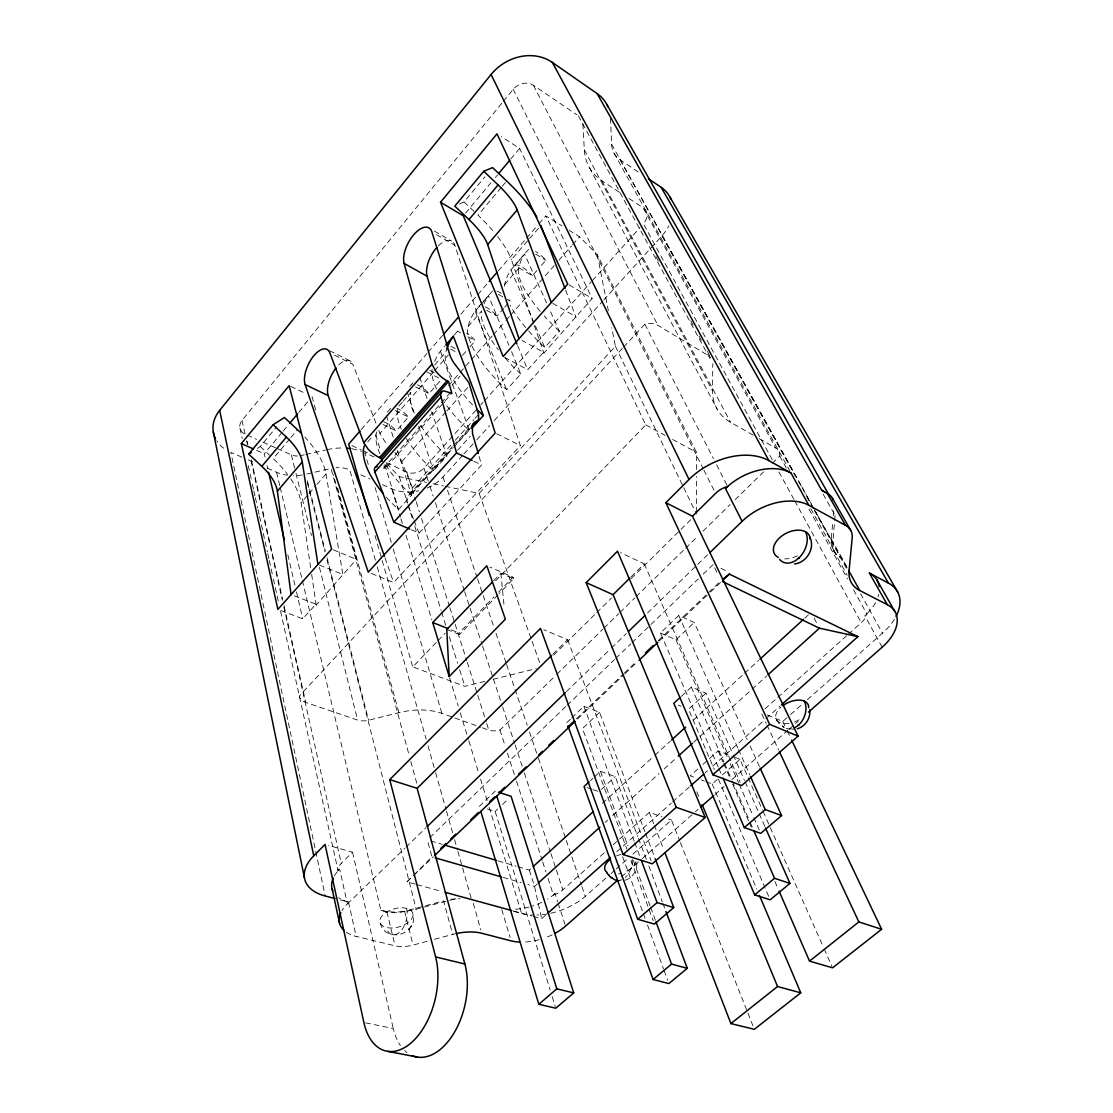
<?xml version="1.0" encoding="UTF-8"?>
<svg xmlns="http://www.w3.org/2000/svg" width="1113" height="1113" viewBox="0 0 1113 1113"><rect width="100%" height="100%" fill="white"/><g stroke="black" fill="none" stroke-linecap="round" stroke-linejoin="round"><path stroke-width="0.75" stroke-dasharray="5 3.75" d="M696.474 512.383L696.488 476.392M696.488 469.533L696.501 452.393L597.291 254.654L579.581 236.819L569.3 230.447M753.139 435.141L730.573 422.3A68.074 47.65 -30.6 0 1 712.543 390.83L712.793 363.742M847.118 567.769L842.068 558.67L836.614 554.65A47.038 29.369 -29.1 0 1 831.314 539.026L832.677 522.484M833.206 515.876L833.887 507.611M814.493 509.837L841.414 558.323L836.614 554.65A37.522 23.429 -28.9 0 1 832.816 542.643L834.513 522.136M834.653 520.425L835.084 515.305A57.32 37.105 -27.4 0 0 835.167 511.771M380.229 922.983C385.223 943.977 418.335 934.572 412.965 914.26A17.001 9.349 -15.7 0 0 387.435 911.561A17.001 9.349 -15.7 0 0 388.896 927.894A17.001 9.349 -15.7 0 0 412.965 914.26M409.014 929.272L411.393 925.571M413.507 519.117L408.012 505.107A31.081 12.118 40.1 0 1 406.996 498.165L408.68 495.229L412.909 492.266L412.436 487.925L400.777 459.279L393.849 451.224M243.984 433.569A13.37 10.212 -10.5 0 1 242.022 420.436L502.213 102.73M503.313 101.38L513.19 89.318A14.872 12.758 -33 0 1 533.405 85.284L576.937 114.834M257.367 448.428L260.261 446.536L276.747 426.738M459.405 204.041L464.01 201.94L484.906 176.856M265.047 457.081L264.254 453.714L282.048 432.456M283.161 431.121L288.712 424.484M298.715 412.52L308.718 400.569M465.512 213.153L490.916 182.782M495.341 177.496L497.553 174.852M510.811 159.006L519.646 148.432L501.24 136.593M289.77 438.898L273.2 458.584A66.46 31.665 39.1 0 1 287.641 474.514M290.869 437.576L297.491 429.701M501.17 187.582L477.964 215.171A72.484 22.246 41.2 0 1 493.991 232.088M502.283 186.261L506.707 181.016M361.182 429.66L426.863 353.6M428.004 352.292L442.724 335.25M460.852 314.256L476.698 295.905M477.839 294.597L488.037 282.785M498.221 270.988L525.406 239.518M526.546 238.21L537.871 225.09M538.998 223.783L545.801 215.908L561.954 225.911M310.652 567.602L301.094 502.798L307.884 494.937M309.024 493.629L315.814 485.769M316.955 484.447L326.012 473.971A67.17 30.663 39.3 0 0 304.809 437.047M533.642 323.633L511.368 259.663L528.411 239.949M529.538 238.627L540.904 225.494M387.352 412.158L390.663 408.332M454.396 334.874L457.61 331.173A14.497 5.078 41.7 0 1 461.046 330.7M492.461 291.008L479.272 306.2A14.622 4.869 41.9 0 1 479.842 305.811M536.883 270.529L532.376 275.676L514.721 265.339L528.272 249.729A14.9 4.382 42.2 0 1 528.8 249.395M409.723 386.531L414.968 380.493M434.654 361.475A346.519 125.755 45.8 0 1 440.414 351.152L444.727 346.185M511.577 351.666L520.801 374.038L506.624 389.759A72.456 24.917 42.5 0 1 468.072 326.568A351.305 117.755 45.7 0 1 475.195 311.07L479.633 305.964M480.733 304.684L488.482 295.752L508.933 345.28M504.37 286.222A73.486 23.136 42.7 0 1 504.634 284.538A356.23 109.255 45.6 0 1 510.95 269.861L524.613 254.112L546.608 302.931M367.749 441.917L373.439 435.378M402.252 402.252L397.967 407.177A70.481 28.187 42.2 0 0 401.376 429.228M403.323 401.014L410.822 392.402A70.842 27.602 42.2 0 0 414.467 414.3M434.738 364.897L445.743 352.251A348.299 122.806 45.8 0 1 446.689 349.245M468.072 326.568L481.665 310.958A72.846 24.263 42.6 0 0 498.415 349.913M504.634 284.538L518.616 268.47A358.108 105.93 45.5 0 1 524.613 254.112M385.529 442.571L379.95 433.458L433.5 372.02M434.64 370.712L448.316 355.033M382.955 424.484L396.339 430.87L408.485 417.013A14.107 5.704 41.2 0 0 396.938 408.318M415.65 386.893L429.006 393.612L441.471 379.38M462.535 355.353L468.949 348.035M470.006 346.825L475.348 340.731A14.497 5.078 41.7 0 0 466.611 333.218M486.659 310.304L496.982 316.05L503.563 308.538M504.662 307.285L507.945 303.543M541.391 265.381L545.899 260.247A14.9 4.382 42.2 0 0 535.506 251.468M448.553 385.571L458.89 373.815M460.045 372.521L492.224 335.987M493.379 334.679L504.871 321.629M506.012 320.321L509.462 316.412M510.617 315.104L554.288 265.52M558.893 260.303L571.539 245.945M572.68 244.637L579.581 236.819M452.073 385.195L460.072 376.138M450.334 392.555L383.568 468.114L385.084 468.823L443.795 402.433M444.95 401.139L451.864 393.32M401.904 461.533L445.659 412.269M446.814 410.975L469.839 385.042M386.559 462.744L406.774 472.065A12.563 9.28 -17.4 0 0 423.97 468.114L476.211 409.946M480.858 404.784L483.181 402.196M484.336 400.903L591.142 281.979M592.311 280.685L639.905 227.692M412.436 487.925L454.187 441.555M455.342 440.261L473.901 419.657M475.056 418.377L478.534 414.509M408.68 495.229L452.435 446.73M453.575 445.464L470.576 426.627M410.85 494.102L452.24 448.205M456.831 443.113L470.632 427.809M412.172 493.393L452.476 448.706M453.631 447.44L469.756 429.562M386.183 497.08A69.535 29.675 42 0 0 398.524 509.545L411.546 495.118L397.397 450.431M406.301 438.522A70.481 28.187 42.2 0 0 433.541 470.743L446.925 455.899L431.621 411.685M528.647 330.978A73.486 23.136 42.7 0 0 544.786 347.465L559.38 331.284L549.446 309.233M280.977 610.592L302.764 618.786L315.953 604.178L292.622 595.205M315.953 604.178L316.175 605.11L356.424 559.38L333.344 474.653M504.592 357.329L527.729 369.78L543.534 352.278L521.886 340.355M543.534 352.278L543.909 353.155L592.13 298.493L519.646 148.432M457.568 450.306L470.256 436.282M427.03 488.092A37.675 27.839 -17.4 0 0 443.002 477.004L462.813 455.203M463.968 453.923L475.613 441.082M476.781 439.802L489.595 425.695M494.255 420.561L602.578 301.247M603.733 299.967L661.971 235.817A41.362 32.653 -31.8 0 0 668.927 225.786M411.128 529.705L419.003 533.141L481.567 464.956L478.729 455.106M371.422 573.459L393.64 582.544L520.355 445.59L454.827 245.236L434.752 233.619M445.172 486.27L479.147 493.421L615.406 346.324L611.719 327.653M622.376 348.411L299.341 696.001A15.624 10.142 -13.6 0 0 305.727 702.442L357.593 720.069A15.206 9.725 -15 0 0 368.598 720.236L398.885 712.682A58.725 36.423 -16 0 1 441.889 713.377L453.214 717.426M623.558 347.131L644.858 324.217A17.697 13.203 -28.2 0 1 657.95 325.413L708.105 355.395A17.279 12.507 -28.9 0 1 710.678 357.579M493.685 580.694L500.892 573.181L513.608 578.704L499.194 593.591M484.809 681.379L464.844 686.345L412.742 666.896L436.755 641.951M437.966 640.698L445.172 633.214M495.619 580.819L645.749 424.86L545.801 215.908M497.984 594.829L459.544 634.521L459.057 632.977L493.866 597.027M498.666 592.06L513.065 577.188L489.915 567.129M415.274 884.167L406.955 881.899L412.895 875.945M414.092 874.748L431.914 856.885L427.35 839.967M280.559 611.287L338.074 870.742A17.098 9.822 -14.8 0 1 341.26 863.312L352.543 852.168L328.293 845.379M552.799 654.249L567.588 639.627L543.714 629.708M631.085 576.882L644.288 563.832L620.47 552.618M553.662 655.154L595.525 613.806M596.749 612.595L611.524 598.001M631.224 578.551L691.549 518.964M338.074 870.742L339.674 869.156L347.409 903.881A42.878 23.749 -15.4 0 0 342.039 910.517M482.36 727.805L488.83 730.114A14.552 9.057 -18.4 0 0 499.96 730.003L555.651 675.466M556.89 674.241L602.69 629.402M603.928 628.191L618.786 613.639M620.024 612.428L634.869 597.89M636.107 596.679L684.384 549.405M685.622 548.194L698.004 536.063M702.957 531.221L730.184 504.551M735.137 499.709L763.601 471.829M772.269 463.342L779.698 456.066A16.194 10.935 -28.4 0 0 775.719 447.983L642.952 207.658L628.803 198.392M347.409 903.881L404.687 848.37M405.939 847.16L425.862 827.849M566.559 691.493L610.147 649.255M611.385 648.044L626.327 633.561M647.502 613.054L708.508 553.912M429.841 837.56L565.877 706.463M567.129 705.252L614.557 659.55M615.795 658.353L630.779 643.912M632.031 642.716L698.171 578.969M703.166 574.155L713.141 564.528L718.094 574.878M479.3 806.396L495.257 791.12M566.781 722.643L570.44 719.151M571.651 717.982L583.852 706.31L599.531 712.348L644.928 831.745M718.191 766.954L660.44 632.977L678.749 615.461L694.22 622.445L747.226 739.589M576.423 718.845L622.918 674.422M624.17 673.226L636.733 661.219M658.103 640.81L720.932 580.791M406.955 881.899L433.305 856.746M577.564 718.998L623.976 674.687M625.228 673.49L637.777 661.512M659.105 641.158L709.273 593.243M710.525 592.046L720.57 582.461M487.23 808.928L495.16 811.447L497.608 809.123M502.506 804.462L508.641 798.647M599.531 712.348L582.489 728.528L626.856 849.108M660.44 632.977L675.953 639.78L694.22 622.445M590.349 780.7L592.881 778.363M594.133 777.194L600.436 771.351L615.266 776.624L637.846 836.739M681.323 696.348L691.34 687.083L705.962 693.176L732.563 753.418M601.437 789.354L615.266 776.624M705.962 693.176L688.502 709.245L714.351 769.598M517.823 866.693L529.343 870.088L531.903 867.75M602.356 803.308L653.595 756.45M654.875 755.268L670.249 741.216M693.316 720.125L743.275 674.436M744.555 673.254L758.649 660.371M804.755 618.202L808.608 614.682M537.078 884.112L534.504 886.435L527.882 884.529M605.096 822.451L607.656 820.128M612.79 815.467L658.993 773.591M664.127 768.944L675.674 758.468M693.649 742.176L766.801 675.869M548.055 878.505L553.398 895.005L555.011 893.544L557.655 901.683M882.15 647.223L864.815 615.726L866.846 613.917L851.765 586.593M553.398 895.005A15.832 8.681 -18.8 0 0 562.872 889.857L605.472 851.723M613.207 844.781L618.383 840.162M619.663 839.007L649.352 812.42L661.998 816.761M697.823 769.013L690.213 775.831L694.915 777.584M702.901 764.464L718.122 750.83L733.745 756.91M764.937 708.925L776.484 698.574M777.778 697.42L847.132 635.314M848.412 634.16L861.253 622.668A17.78 10.671 -27.1 0 0 866.846 613.917M533.336 916.43L541.641 918.698L546.831 914.079M616.825 851.668L671.264 803.113M672.558 801.958L689.406 786.933M704.96 773.062L707.548 770.753M712.737 766.134L764.589 719.888M765.883 718.734L780.143 706.018M550.81 913.216A47.497 26.03 -18.8 0 0 585.257 896.368L609.701 874.707M610.981 873.566L614.849 870.157M616.129 869.016L627.718 858.763M632.866 854.2L671.473 820.017L679.751 840.941M705.892 781.646L712.167 783.969L717.231 779.49M722.281 775.01L739.978 759.344L762.433 809.874M767.274 714.963L782.759 721.461L789.228 715.729M790.522 714.588L802.181 704.265M807.356 699.674L882.456 633.172A53.354 32.013 -27.1 0 0 894.365 619.301M621.471 876.863L640.963 859.695M642.257 858.554L694.192 812.796M695.5 811.655L698.088 809.374M714.977 794.501L724.062 786.488M731.853 779.629L787.684 730.448M788.978 729.307L794.181 724.73M795.475 723.589L798.077 721.294M624.852 880.272C632.504 878.185 637.693 870.199 636.706 862.352M346.199 932.179A42.878 23.749 -15.4 0 0 356.16 936.395L395.101 945.841A25.126 13.662 -16 0 0 413.02 945.09L427.879 941.097M434.487 939.316L452.657 934.419A40.513 21.453 -16.8 0 1 456.58 933.487M302.346 580.499L380.896 910.323L386.921 911.881A24.723 13.801 -15.8 0 0 404.589 911.297L443.628 900.904L452.657 934.419M380.896 910.323A49.835 28.131 -16 0 0 416.22 909.182L422.717 907.443M424.331 907.012L448.678 900.528A31.957 17.446 -16.8 0 1 459.85 898.734M493.115 679.306L536.369 668.551M306.812 474.013L313.282 472.524M314.896 472.162L331.076 468.476L409.028 754.837M300.941 455.579L304.211 454.841M305.838 454.466L325.483 450.028M794.585 729.279L786.015 728.361A17.502 12.925 -67.3 0 0 790.091 728.904M617.325 880.522L619.899 880.703M365.509 1022.833L393.265 1028.523A60.881 36.409 -77.2 0 0 400.443 1045.622M386.517 463.523L399.303 476.628L426.488 482.346M433.277 483.765L443.475 485.922M340.175 899.861L348.48 901.989L356.16 936.395M416.93 884.626L441.875 891.443M513.371 910.977L531.666 915.985M513.803 911.352L521.607 913.481A47.497 26.03 -18.8 0 0 533.642 915.081M503.062 877.378L521.274 882.623M430.634 840.941L442.153 844.336M498.081 860.864L516.182 866.206M668.315 818.931L671.473 820.017M587.024 787.573L591.49 789.103M592.965 789.618L598.919 791.677M454.841 717.996L480.733 727.234M701.19 779.907L704.334 781.062M735.303 757.522L739.978 759.344M451.308 629.902L459.057 632.977M446.772 629.457L459.544 634.521M319.473 565.098L342.79 574.489M678.22 705.099L681.156 706.282M333.121 549.78L356.424 559.38M241.883 457.151L230.85 452.351L325.219 896.007M248.199 459.892L254.501 462.646M267.12 468.128L276.581 472.26A39.178 29.55 -12.6 0 0 287.391 475.223M256.616 450.348L264.254 453.714M247.183 435.141L256.644 439.371M262.946 442.181L275.565 447.802M277.137 448.497L291.328 454.827A13.064 9.85 -12.6 0 0 297.588 455.996M360.682 474.806L370.017 479.007M382.469 484.628L391.804 488.83A37.675 27.839 -17.4 0 0 418.738 490.777M351.833 445.534L361.196 449.847M362.755 450.57L370.559 454.174M374.121 456.998L364.786 452.685L369.21 467.641M290.66 386.406L305.95 393.668M473.735 461.185L481.567 464.956M720.932 568.326L728.709 572.124M395.115 410.502L408.485 417.013M496.676 433.75L520.355 445.59M329.712 350.748L349.635 360.695M334.443 355.158L352.891 364.354L376.18 423.816M426.655 371.784L438.508 377.864M450.695 349.092L458.097 353.002M457.61 331.173L460.559 332.773M467.961 336.752L475.348 340.731M645.749 424.86L665.157 435.392M672.614 439.44L696.501 452.393M498.346 294.347L505.719 298.534M507.194 299.369L510.144 301.039A14.692 4.744 41.9 0 0 508.836 299.62M759.163 438.564L775.719 447.983M552.73 303.348L575.741 316.649M434.418 231.087L451.586 241.034M569.174 284.9L592.13 298.493M535.617 254.112L545.899 260.247M582.906 123.933L584.311 149.796A57.612 46.718 -35.4 0 0 601.896 180.807L620.303 192.841M610.522 118.298L611.58 144.175A28.799 23.345 -35.4 0 0 620.178 159.841L638.542 172.153M260.261 446.536L269.666 455.3M464.01 201.94L475.641 212.959M776.471 719.805L778.794 723.213L784.178 727.485A17.502 12.925 -67.3 0 1 780.046 722.727M823.133 494.172L835.084 515.305M831.314 539.026L849.066 570.969M611.58 144.175L800.845 485.073M801.694 486.576L811.794 504.759M815.996 512.342L832.816 542.643M620.178 159.841L813.645 508.321M661.971 235.817L794.932 475.446M806.716 496.676L813.45 508.808M814.285 510.324L847.104 569.48M860.572 593.744L882.456 633.172M614.028 153.149L789.715 470.646M810.737 508.627L834.277 551.172M833.387 550.184L847.202 575.171M779.698 456.066L786.404 468.211M809.026 509.184L847.563 579.01M772.283 459.78L643.384 223.81A13.787 10.88 -31.8 0 0 642.952 207.658M778.933 471.954L793.903 499.361M794.738 500.878L861.253 622.668M655.96 256.616L658.451 261.207M690.742 320.739L693.232 325.316M699.02 336.001L701.51 340.592M707.312 351.277L709.788 355.854M578.343 115.78L711.151 360.695M601.896 180.807L730.573 422.3M584.311 149.796L712.543 390.83M589.459 167.646L717.189 409.222M814.16 618.091L817.916 625.283M533.405 85.284L657.95 325.413M644.858 324.217L713.433 458.612M716.591 464.789L727.624 486.423M513.19 89.318L703.096 468.531M703.875 470.089L715.548 493.407M615.406 346.324L682.965 486.144M683.716 487.689L696.474 514.109M782.759 721.461L786.474 729.279M787.211 730.838L790.94 738.656M761.821 713.948L766.231 723.394M766.954 724.98L778.724 750.19M750.092 745.919L759.4 766.495M678.749 615.461L737.822 748.019M738.517 749.592L749.772 774.843M763.128 811.46L823.453 947.288M824.163 948.874L831.87 966.251M733.258 755.004L744.458 780.366M745.167 781.952L758.468 812.073M759.163 813.659L764.756 826.333M644.288 563.832L740.228 782.397M675.953 639.78L727.387 757.202M730.17 763.546L738.503 782.592M739.199 784.178L753.098 815.912M753.793 817.499L759.358 830.187M510.95 269.861L544.786 347.465M691.34 687.083L723.923 761.974M724.619 763.56L731.547 779.503M732.243 781.089L749.578 820.935M750.273 822.521L752.346 827.307M718.122 750.83L722.977 761.988M723.673 763.574L729.905 777.917M732.674 784.289L748.59 820.935M749.286 822.521L751.358 827.307M774.912 881.468L778.363 889.44M718.887 768.554L721.627 774.926M718.428 779.114L768.777 896.619M712.167 783.969L756.812 889.19M517.656 345.726L527.729 369.78M696.821 791.802L700.133 799.774M475.195 311.07L506.624 389.759M680.391 842.555L747.31 1011.606M747.95 1013.22L753.056 1026.103M378.698 430.244L379.95 433.458M414.119 520.675L419.003 533.141M649.352 812.42L653.721 823.703M654.333 825.317L663.668 849.497M383.929 465.804L385.084 468.823M565.627 290.062L576.144 317.511M645.54 833.359L655.348 859.166M567.588 639.627L641.241 834.555M643.69 841.052L651.049 860.544M638.459 838.353L646.389 859.473M648.837 865.97L662.263 901.711M662.875 903.339L665.31 909.836M583.852 706.31L634.076 840.955M634.674 842.583L640.726 858.805M600.436 771.351L627.927 845.866M633.311 860.432L650.048 905.787M650.646 907.415L655.432 920.368M631.043 860.516L653.234 920.799M440.414 351.152L469.561 430.828A71.455 26.601 42.3 0 1 443.85 401.584M622.626 856.718L642.771 912.006M643.356 913.634L645.137 918.517M647.516 925.014L663.515 968.922M664.099 970.55L667.661 980.316M513.065 577.188L513.608 578.704M479.147 493.421L531.471 639.683M532.056 641.311L540.765 665.685M385.042 557.947L393.64 582.544M534.212 325.274L543.909 353.155M419.726 377.293L427.086 398.579M443.002 477.004L445.242 483.585M447.468 490.165L477.032 577.327M477.588 578.969L493.769 626.661M495.995 633.241L506.039 662.847M506.596 664.489L527.242 725.328M529.468 731.909L537.829 756.576M538.4 758.217L565.724 838.799M566.28 840.454L571.303 855.257M571.859 856.899L581.348 884.849M581.904 886.491L585.257 896.368M407.121 391.804L414.829 414.829M418.683 426.335L433.541 470.743M423.97 468.114L429.395 484.6M429.938 486.242L433.194 496.12M435.364 502.714L464.121 590.029M464.664 591.671L469.547 606.502M470.089 608.157L482.026 644.399M482.569 646.041L492.878 677.344M493.421 678.986L502.102 705.35M502.645 706.992L514.582 743.247M515.124 744.889L522.178 766.3M524.348 772.895L550.392 851.974M550.935 853.615L555.818 868.446M556.361 870.102L562.872 889.857M558.183 903.311L565.056 924.458M499.96 730.003L505.302 746.503M507.431 753.098L515.987 779.503M516.515 781.145L542.17 860.349M542.713 862.005L545.913 871.896M406.774 472.065L415.719 500.196M416.248 501.852L419.392 511.771M421.507 518.394L449.374 606.056M449.902 607.712L454.647 622.598M455.161 624.254L466.737 660.649M467.265 662.291L477.254 693.719M477.783 695.375L486.2 721.85M486.729 723.506L488.83 730.114M386.392 415.664L393.738 438.842M529.343 870.088L534.504 886.435L541.641 918.698M399.303 476.628L407.553 503.048M408.068 504.69L412.714 519.562M414.787 526.157L441.096 610.383M441.624 612.025L445.743 625.242M449.36 636.803L457.624 663.223M459.683 669.831L464.844 686.345M495.16 811.447L550.17 990.027M552.201 996.636L555.262 1006.555M375.651 434.78L380.729 451.391M384.806 464.691L398.524 509.545M391.804 488.83L400.416 517.03M400.93 518.686L402.447 523.667M405.995 535.283L431.858 619.871M449.61 677.928L458.222 706.129M460.253 712.765L468.364 739.31M468.879 740.966L478.507 772.478M480.538 779.114L487.132 800.678M489.15 807.315L521.607 913.481M501.81 909.585L510.116 937.563M375.095 487.564L391.303 542.351M393.265 549.001L441.889 713.377M374.998 535.534L381.689 558.823M382.162 560.479L412.742 666.896M473.289 903.353L480.844 929.953M375.387 560.229L349.788 469.895A25.321 18.615 -14.1 0 0 336.015 467.724M377.279 566.92L426.126 739.227M428.018 745.919L435.127 771.017M435.6 772.686L446.035 809.499M446.508 811.168L452.671 832.914M454.563 839.605L457.415 849.65M457.888 851.32L462.159 866.373M462.632 868.043L471.634 899.833M337.629 488.19L398.885 712.682M312.057 396.576L316.134 411.532M410.85 761.542L417.236 784.985M307.355 480.705L325.344 551.06M327.055 557.752L368.598 720.236M307.341 482.764L324.913 551.603M327.055 559.992L416.22 909.182M291.328 454.827L295.515 471.62M295.933 473.289L311.459 535.409M319.431 567.31L357.593 720.069M404.589 911.297L413.02 945.09M386.921 911.881L395.101 945.841M276.581 472.26L279.794 485.783M280.198 487.48L301.943 578.816M267.009 465.512L267.788 468.879M287.836 554.775L294.903 585.104M296.475 591.838L302.764 618.786M352.543 852.168L393.265 1028.523M247.128 441.235L247.893 444.616M251.315 459.892L282.521 598.975M284.038 605.764L305.727 702.442M242.022 420.436L245.069 434.014M246.585 440.804L247.35 444.184M251.148 461.158L282.326 600.297M283.857 607.086L341.26 863.312M239.991 428.324L242.244 438.48M248.255 465.596L252.011 482.541M252.387 484.225L253.514 489.317M253.889 491L255.016 496.092M255.392 497.775L257.646 507.945M258.021 509.643L259.148 514.721M259.524 516.418L264.783 540.139M265.158 541.836L267.412 551.992M267.788 553.69L268.915 558.768M269.29 560.465L273.047 577.41M273.422 579.108L278.681 602.815M597.291 254.654L608.352 310.68M326.012 473.971L343.027 575.407M311.654 574.419L316.175 605.11M500.892 573.181L504.217 607.253M797.465 555.763A19.7 12.591 -27.3 0 1 784.693 558.893M632.212 859.125A16.653 11.297 -74.1 0 1 625.242 877.447M621.666 879.743A16.653 11.297 -74.1 0 1 619.802 880.313M636.024 861.434A16.458 9.015 -20.2 0 1 623.391 872.592M620.943 873.357A16.458 9.015 -20.2 0 1 618.494 873.9M616.546 855.897A16.458 9.015 -20.2 0 1 621.026 854.506M514.721 265.339A14.817 4.522 42.1 0 1 532.376 275.676M559.38 331.284A73.889 22.427 42.7 0 1 544.146 315.842M540.236 311.362A73.889 22.427 42.7 0 1 518.616 268.47M525.753 327.625A73.486 23.136 42.7 0 1 510.144 305.31M485.254 306.798A14.622 4.869 41.9 0 1 496.982 316.05M497.024 291.105A14.692 4.744 41.9 0 1 501.337 293.373M520.801 374.038A72.846 24.263 42.6 0 1 504.829 357.676M483.946 304.03A353.127 114.625 45.7 0 1 488.482 295.752M450.876 346.31A14.413 5.203 41.6 0 1 455.37 348.884M436.602 389.091A71.455 26.601 42.3 0 1 432.122 369.252M472.552 404.909A71.83 25.989 42.4 0 1 445.743 352.251M411.198 384.667A14.232 5.509 41.4 0 1 411.824 384.208M417.417 384.792A14.232 5.509 41.4 0 1 429.006 393.612M429.855 370.476A14.302 5.398 41.5 0 1 434.362 372.994M446.925 455.899A70.842 27.602 42.2 0 1 420.144 424.665M383.429 421.799A14.038 5.815 41.2 0 1 396.339 430.87M411.546 495.118A69.896 29.133 42 0 1 385.293 464.135M379.853 453.742A69.896 29.133 42 0 1 376.848 431.454M327.111 449.652A50.655 37.244 -14.1 0 1 343.054 447.996M352.042 448.817A50.655 37.244 -14.1 0 1 361.53 451.335M338.839 364.814A21.453 10.365 -64.5 0 1 352.891 364.354M438.341 245.876A22.51 11.158 -61.8 0 1 454.827 245.236M497.622 236.568A72.484 22.246 41.2 0 1 511.368 259.663M290.757 478.882A66.46 31.665 39.1 0 1 301.094 502.798M406.982 1052.592A60.881 36.409 -77.2 0 1 404.645 1050.589M223.755 448.247A40.11 30.635 -10.5 0 1 216.771 440.818M302.221 474.959A39.178 29.55 -12.6 0 1 293.248 475.654M547.29 913.926A47.497 26.03 -18.8 0 1 536.953 915.039M555.011 893.544A39.929 22.023 -18.3 0 1 547.568 899.081M541.794 902.267A39.929 22.023 -18.3 0 1 532.32 906.052M529.037 907.025A39.929 22.023 -18.3 0 1 512.773 909.307M552.131 934.85A40.569 21.787 -18.4 0 1 545.787 937.563M539.179 939.692A40.569 21.787 -18.4 0 1 522.679 942.113M451.015 899.346A39.873 21.704 -16.7 0 1 458.264 898.636M348.48 901.989A42.169 23.985 -15.2 0 1 338.644 897.648M334.429 875.792A42.169 23.985 -15.2 0 1 339.674 869.156M878.797 594.3A45.035 27.394 -27.1 0 1 878.032 597.013M875.597 602.523A45.035 27.394 -27.1 0 1 864.815 615.726M798.981 719.791A17.571 10.156 -24.7 0 1 794.028 722.1M788.908 723.436A17.571 10.156 -24.7 0 1 776.248 719.388A17.571 10.156 -24.7 0 1 780.936 707.186M406.607 908.389A17.238 10.031 -75 0 1 399.929 931.915A17.238 10.031 -75 0 1 386.406 927.463"/><path stroke-width="1.5" d="M809.721 709.885C810.793 718.149 805.339 726.608 797.27 728.792M215.546 438.689A40.11 30.635 -10.5 0 1 219.664 410.349L491.083 74.501A44.603 38.287 -33 0 1 552.285 62.37L597.125 93.589A43.727 36.548 -33.4 0 1 608.004 106.918M241.326 443.6L289.13 385.682L331.577 549.14L277.874 609.423L241.326 443.6L253.555 448.998M440.525 202.26L496.982 133.852L567.727 284.052L503.146 356.55L440.525 202.26L463.3 215.797L516.989 344.112M291.063 594.606L277.374 491.195A36.91 17.585 39.1 0 0 261.833 466.347L248.686 454.118L273.116 424.721L284.441 417.514L297.491 429.701A67.17 30.663 39.3 0 1 300.719 432.804M536.911 217.299A73.333 20.757 41.4 0 0 506.707 181.016L492.6 167.618L483.752 171.291L454.786 206.128L468.99 219.581A40.249 12.354 41.2 0 1 487.647 244.582L518.992 338.755M289.825 423.149L297.602 413.855M498.652 173.531L509.698 160.328M261.833 466.347L286.375 437.103L273.116 424.721M468.99 219.581L498.095 184.911L483.752 171.291M277.374 491.195L302.277 461.978A37.299 17.015 39.4 0 0 286.375 437.103M487.647 244.582L517.211 209.898A40.722 11.52 41.4 0 0 498.095 184.911M360.042 430.968L348.717 444.087L369.266 515.583M443.864 333.928L458.584 316.885M489.164 281.478L497.094 272.295M445.798 344.947L453.353 336.251L483.334 415.566L471.856 428.282M363.784 442.654L431.969 364.16L404.089 263.405A22.747 11.005 -61.9 0 1 414.05 234.37A22.747 11.005 -61.9 0 1 431.886 231.963L495.188 433.013L368.25 572.165L305.129 384.555A21.676 10.212 -64.5 0 1 313.156 356.591A21.676 10.212 -64.5 0 1 329.838 352.863L363.784 442.654L368.013 449.012A15.499 5.885 39 0 0 379.505 457.568L381.022 458.278L382.176 461.283M379.505 457.568L447.009 380.771L448.511 381.536L451.864 393.32L443.864 390.9A16.264 6.915 44.1 0 0 441.04 396.965L374.872 472.009L393.835 522.164L409.556 529.023M381.022 458.278L448.511 381.536M375.554 467.126L442.139 391.498M471.787 426.529L478.66 419.351L478.534 414.509L468.865 382.524L453.77 362.824A30.566 12.368 44.1 0 1 449.443 353.725L427.058 276.191A22.51 11.158 -61.8 0 1 436.783 247.517M393.835 522.164L456.511 452.894L441.04 396.965M432.707 622.515L486.84 565.794L505.372 619.19L449.207 676.481L432.707 622.515L448.205 628.678M492.475 581.932L446.772 629.457L449.207 676.481M335.194 898.581L325.219 896.007A51.295 29.481 -14.8 0 1 313.769 855.8L325.052 844.475L363.881 1022.499A61.702 36.103 -76.8 0 0 412.172 1041.935A61.702 36.103 -76.8 0 0 435.614 956.93L389.731 779.615L540.528 628.386L623.071 854.534L652.288 863.799L705.197 817.471L613.082 594.676L586.175 582.628L617.492 551.213L712.835 774.759L741.62 785.569L798.077 736.124L692.467 516.209L665.866 502.7L689.044 479.453A58.864 39.428 -26.7 0 1 768.874 460.615L790.981 472.997L808.845 505.288L845.504 525.35A29.383 18.545 -27.9 0 1 852.182 537.927L849.066 570.969A47.929 29.202 -28.8 0 0 859.751 590.502L887.27 604.651A45.856 27.185 -26.9 0 1 882.15 647.223L808.441 712.167M412.074 1055.583A60.881 36.409 -77.2 0 0 454.716 1031.821A60.881 36.409 -77.2 0 0 464.872 964.011L417.138 788.324L551.561 655.474M613.082 594.676L629.888 578.064M692.467 516.209L715.548 493.407A19.617 13.133 -26.7 0 1 727.624 486.423L725.467 488.551L742.134 521.329L709.76 552.716M427.1 826.653L565.321 692.689M628.817 631.154L645.011 615.461M440.706 848.482L445.729 843.682M450.765 838.882L455.787 834.082M470.869 819.669L478.409 812.476M489.72 801.666L494.742 796.866M499.765 792.066L504.801 787.267M518.616 774.064L526.157 766.857M538.72 754.851L542.49 751.247M548.779 745.251L553.801 740.451M567.63 727.248L573.905 721.238M645.54 652.816L653.081 645.61M434.557 855.549L575.045 721.405M639.029 660.315L657.839 642.354M723.074 580.068L729.349 574.085L857.914 636.664L781.437 704.863M589.097 781.869L584.047 786.543L653.081 979.496L668.843 983.558L687.278 968.31L665.922 911.464M680.085 697.517L673.824 703.305L754.656 894.88L770.14 899.805L789.966 883.402L765.466 827.919M533.183 866.568L593.396 811.502M671.529 740.048L685.622 727.151M759.929 659.202L803.475 619.371M538.358 882.957L599.963 827.112M678.248 756.144L692.356 743.345M768.081 674.701L819.418 628.163L857.914 636.664M548.125 912.924L610.341 857.441M690.7 785.778L703.666 774.217M623.071 854.534L676.231 807.301L705.197 817.471M712.835 774.759L769.612 724.313L798.077 736.124M617.576 880.3L565.585 926.086A40.569 21.787 -18.4 0 1 555.137 933.306M700.689 807.078L713.67 795.642M480.802 811.391L538.831 1004.302L556.806 988.831L573.724 992.907L511.09 796.31L498.415 792.164M637.693 919.268L657.073 902.601L673.755 907.582L654.43 924.054L637.693 919.268L567.95 725.899M744.319 827.571L765.243 809.568L781.604 815.565L760.749 833.359L744.319 827.571L723.005 778.126M573.724 992.907L555.777 1008.211L538.831 1004.302M653.081 979.496L671.57 964.095L687.278 968.31M754.656 894.88L774.537 878.296L789.966 883.402M723.339 578.871L729.349 574.085M730.907 1023.584L777.556 986.521L800.762 992.824L754.322 1029.316L730.907 1023.584L664.92 852.711M809.527 961.131L858.846 921.94L881.635 929.272L832.58 967.823L809.527 961.131L779.058 891.026M248.686 454.118L251.58 452.212M794.529 563.957C806.633 562.538 815.161 548.639 809.986 537.342M799.023 725.008L797.965 725.133M799.468 557.891L798.299 558.003M387.839 1051.368L417.639 1057.127M435.614 956.93L464.872 964.011M445.2 892.348L511.716 910.531M435.225 857.831L501.406 876.905M445.437 845.31L496.44 860.377M389.731 779.615L417.138 788.324M305.129 384.555L328.21 395.63L384.458 556.305M456.511 452.894L472.176 460.434M722.49 581.543L819.418 628.163M887.27 604.651L869.378 573.07L888.424 583.115A53.354 32.013 -27.1 0 1 896.021 616.393M404.089 263.405L427.058 276.191M597.125 93.589L821.631 490.151L827.307 493.337A28.827 18.643 -28.2 0 1 833.373 500.363M648.42 178.776L661.136 187.304A41.362 32.653 -31.8 0 1 670.916 199.185M611.232 877.934L606.627 872.773M669.817 196.848L897.788 592.186M661.136 187.304L888.424 583.115M832.413 498.262L850.847 530.595M606.752 104.316L829.686 496.203M876.807 579.748L894.727 611.26M827.307 493.337L845.504 525.35M848.802 570.802L859.751 590.502M552.285 62.37L768.874 460.615M491.083 74.501L689.044 479.453M791.677 740.215L881.635 929.272M665.866 502.7L769.612 724.313M779.462 751.762L858.846 921.94M760.123 768.081L781.604 815.565M750.482 776.429L765.243 809.568M753.738 830.493L774.537 878.296M759.511 895.575L800.762 992.824M702.122 804.56L777.556 986.521M586.175 582.628L676.231 807.301M540.904 225.494L565.014 288.448M655.348 859.166L673.755 907.582M641.338 860.419L657.073 902.601M656.03 921.981L671.57 964.095M431.969 364.16L435.837 371.241A15.93 6.622 43.7 0 0 447.009 380.771M517.211 209.898L551.283 302.513M496.788 796.059L556.806 988.831M478.256 453.45L472.552 433.736L472.288 425.333A31.818 13.579 45 0 1 476.378 421.437M268.581 472.246L284.288 539.624M332.119 888.939L339.632 923.581M219.664 410.349L313.769 855.8M213.279 431.802L304.433 877.767M302.277 461.978L317.915 564.472M778.307 557.404A19.7 12.591 -27.3 0 1 784.888 533.962A19.7 12.591 -27.3 0 1 810.236 539.193M805.478 531.75A19.589 13.759 -61.5 0 1 799.997 556.848A19.589 13.759 -61.5 0 1 779.545 559.324M606.891 872.258A16.458 9.015 -20.2 0 1 610.508 859.194M617.965 880.494A16.653 11.297 -74.1 0 1 611.691 877.267M483.334 415.566A71.83 25.989 42.4 0 1 476.74 409.236M446.689 349.245A348.299 122.806 45.8 0 1 453.353 336.251M383.401 493.852A69.535 29.675 42 0 1 364.341 445.826M346.964 448.191A50.655 37.244 -14.1 0 1 350.79 448.622M725.467 488.551A48.652 32.166 -27.3 0 1 790.981 472.997M742.134 521.329A49.612 32.027 -27 0 1 808.845 505.288M328.21 395.63A21.453 10.365 -64.5 0 1 336.015 367.972M374.872 472.009A15.832 6.149 39.3 0 1 377.168 466.597M519.576 942.071A40.569 21.787 -18.4 0 1 511.09 940.861L481.79 933.278A40.513 21.453 -16.8 0 0 456.58 933.487M344.32 930.718A42.878 23.749 -15.4 0 1 340.842 912.771M332.843 890.915A42.169 23.985 -15.2 0 1 333.26 878.046M869.378 573.07A45.035 27.394 -27.1 0 1 879.228 586.537M782.787 705.684A17.571 10.156 -24.7 0 1 800.205 700.16A17.571 10.156 -24.7 0 1 808.65 707.729M804.393 701.148A17.502 12.925 -67.3 0 1 794.39 727.777M821.631 490.151A57.32 37.105 -27.4 0 1 824.594 492.043"/></g></svg>
